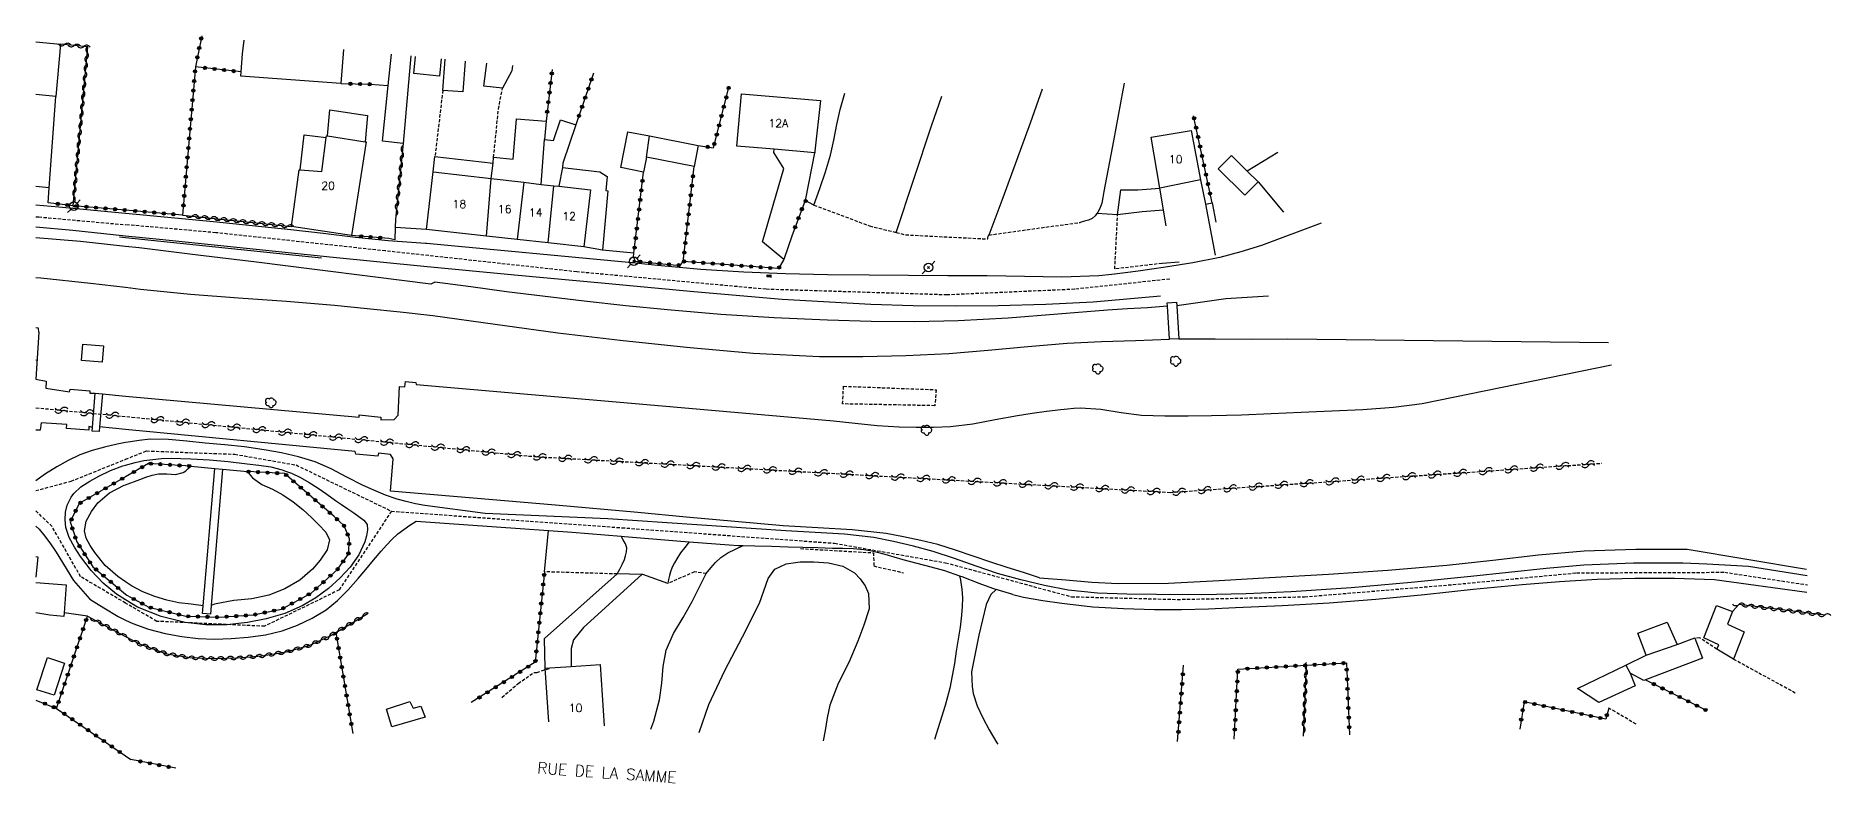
# Model space of a CAD drawing. Header units: millimetres. Extents: x 143000 to 143957, y 139149 to 140000.
# Drawn here: x 143000 to 143280.4, y 139540.9 to 139657.6 of the extents above; entities that cross this region are included whole.
import ezdxf
from ezdxf.enums import TextEntityAlignment as Align

# ---------------------------------------------------------------- set-up
doc = ezdxf.new("R2010")
doc.units = ezdxf.units.MM
doc.linetypes.add('DASHED', pattern=[0.75, 0.5, -0.25])
doc.layers.get('0').update_dxf_attribs({"linetype": 'CONTINUOUS'})
for name, color, linetype in [('W0001', 6, 'DASHED'), ('W0008', 7, 'CONTINUOUS'), ('W0010', 4, 'CONTINUOUS'), ('W0017', 7, 'CONTINUOUS'), ('W0101', 7, 'CONTINUOUS'), ('W0104', 1, 'CONTINUOUS'), ('W0112', 1, 'DASHED'), ('W0120', 7, 'CONTINUOUS'), ('W0211', 2, 'CONTINUOUS'), ('W0214', 2, 'CONTINUOUS'), ('W0300', 7, 'CONTINUOUS'), ('W0310', 3, 'CONTINUOUS'), ('W0322', 7, 'CONTINUOUS'), ('W0323', 7, 'CONTINUOUS'), ('W0330', 7, 'CONTINUOUS'), ('W0401', 7, 'CONTINUOUS'), ('W0473', 7, 'CONTINUOUS'), ('W0500', 5, 'DASHED'), ('W0510', 5, 'CONTINUOUS'), ('W0511', 5, 'CONTINUOUS'), ('W0515', 5, 'CONTINUOUS'), ('W0989', 7, 'CONTINUOUS'), ('W0991', 7, 'CONTINUOUS'), ('W1102', 7, 'CONTINUOUS')]:
    doc.layers.add(name, color=color, linetype=linetype)
doc.styles.get("Standard").update_dxf_attribs({"font": 'romans.shx', "width": 0.85})

# ---------------------------------------------------------------- blocks, each defined once
blk = doc.blocks.new('T473')
for p, q in [((-0.166667, 0.166667), (0.166667, -0.166667)), ((-0.166667, -0.166667), (0.166667, 0.166667)), ((0.500001, 0.500001), (1.000002, 1.000002)), ((-1.000002, -1.000002), (-0.500001, -0.500001))]:
    blk.add_line(p, q)
blk.add_ellipse((0, 0), major_axis=(0.471405, 0.471405), ratio=1, start_param=5.4977871438, end_param=11.780972451)
blk = doc.blocks.new('T300')
for p, q in [((-0.8, 0.51), (-0.86, 0.34)), ((-0.86, 0.34), (-0.86, 0.17)), ((-0.86, 0.17), (-0.74, 0.06)), ((-0.69, 0.63), (-0.8, 0.51)), ((-0.8, -0.06), (-0.74, 0.06)), ((-0.74, 0.06), (-0.69, 0.11)), ((-0.57, 0.69), (-0.69, 0.63)), ((-0.46, 0.69), (-0.57, 0.69)), ((-0.29, 0.63), (-0.46, 0.69)), ((-0.29, 0.63), (-0.17, 0.74)), ((-0.23, 0.57), (-0.29, 0.63)), ((-0.17, 0.74), (-0.06, 0.8)), ((-0.06, 0.8), (0.06, 0.8)), ((0.06, 0.8), (0.23, 0.74)), ((0.23, 0.74), (0.34, 0.63)), ((0.34, 0.63), (0.4, 0.51)), ((0.46, 0.46), (0.34, 0.46)), ((0.4, 0.51), (0.4, 0.46)), ((0.57, 0.4), (0.46, 0.46)), ((0.57, 0.4), (0.69, 0.29)), ((0.69, 0.29), (0.74, 0.17)), ((0.74, 0.06), (0.69, -0.17)), ((0.74, 0.17), (0.74, 0.06)), ((-0.8, -0.17), (-0.8, -0.06)), ((-0.8, -0.23), (-0.8, -0.17)), ((-0.74, -0.34), (-0.8, -0.23)), ((-0.69, -0.4), (-0.74, -0.34)), ((-0.51, -0.46), (-0.69, -0.4)), ((-0.4, -0.46), (-0.51, -0.46)), ((-0.4, -0.46), (-0.34, -0.46)), ((-0.34, -0.46), (-0.34, -0.4)), ((-0.34, -0.51), (-0.34, -0.46)), ((-0.29, -0.63), (-0.34, -0.51)), ((-0.17, -0.74), (-0.29, -0.63)), ((-0.06, -0.8), (-0.17, -0.74)), ((0.06, -0.8), (-0.06, -0.8)), ((0.17, -0.74), (0.06, -0.8)), ((0.23, -0.69), (0.17, -0.74)), ((0.29, -0.46), (0.23, -0.46)), ((0.29, -0.63), (0.23, -0.69)), ((0.46, -0.4), (0.29, -0.46)), ((0.34, -0.51), (0.29, -0.63)), ((0.34, -0.51), (0.34, -0.46)), ((0.57, -0.34), (0.46, -0.4)), ((0.63, -0.29), (0.57, -0.34)), ((0.69, -0.17), (0.63, -0.29))]:
    blk.add_line(p, q)
blk = doc.blocks.new('T401')
for p, q in [((-0.3, 0.3), (0, 0.3)), ((-0.3, -0.25), (-0.3, 0.3)), ((-0.3, 0.15), (0, 0.15)), ((-0.3, 0), (0, 0)), ((0, 0.3), (0, -0.25)), ((-0.3, -0.15), (0, -0.15)), ((-0.3, -0.25), (-0.3, -0.3)), ((-0.3, -0.3), (0, -0.3)), ((0, -0.3), (0, -0.25))]:
    blk.add_line(p, q)
blk = doc.blocks.new('t323o')
at = {"color": 0, "linetype": 'Continuous'}
for radius in [0.25, 0.15]:
    blk.add_circle((0, 0), radius, dxfattribs=at)
blk = doc.blocks.new('t322o')
at = {"color": 0, "linetype": 'Continuous'}
for radius in [0.25, 0.15]:
    blk.add_circle((0, 0), radius, dxfattribs=at)
blk = doc.blocks.new('t500o')
at = {"color": 0, "linetype": 'Continuous'}
for centre, start, end in [((-0.5, 0.625), 216.8699, 323.1301), ((0.5, -0.125), 36.8699, 143.1301), ((0.5, -0.625), 36.8699, 143.1301), ((-0.5, 0.125), 216.8699, 323.1301)]:
    blk.add_arc(centre, 0.625, start, end, dxfattribs=at)
blk = doc.blocks.new('t310o')
at = {"color": 0, "linetype": 'Continuous'}
for centre, start, end in [((-0.5, 0.38), 216.8699, 323.1304), ((0.5, -0.37), 36.8699, 143.1303)]:
    blk.add_arc(centre, 0.625, start, end, dxfattribs=at)

msp = doc.modelspace()

# ---------------------------------------------------------------- linework, layer by layer
at = {"layer": 'W0001'}
for points in [[(143000, 139629.35), (143000.44, 139629.31), (143014, 139628.1)], [(143177.07, 139619.61), (143162.23, 139618.02), (143142.28, 139617.14), (143114.03, 139618.02), (143084.46, 139620.74), (143054.57, 139624.01), (143028.08, 139626.85), (143014, 139628.1)], [(143000, 139586.6), (143005.5, 139588.07), (143014, 139591.48)], [(143014, 139591.48), (143017.26, 139592.79), (143031.06, 139592.27), (143040.63, 139590.6), (143055.52, 139583.38)], [(143014, 139569.04), (143006.99, 139573.15), (143002.52, 139581), (143000, 139583.42)], [(143055.52, 139583.38), (143047.38, 139571.1), (143035.71, 139565.42), (143018.88, 139566.19), (143014, 139569.04)], [(143055.52, 139583.38), (143091.52, 139580.8), (143124.74, 139578.38), (143142.05, 139575.34), (143161.73, 139570.03), (143178.26, 139569.61), (143198.13, 139570.02), (143221.33, 139571.93), (143240.61, 139573.76), (143263.74, 139573.85), (143276.66, 139571.89)]]:
    msp.add_lwpolyline(points, dxfattribs=at)
at = {"layer": 'W0008'}
for points in [[(143003.6, 139630.84), (143000, 139631.14)], [(143014, 139629.84), (143003.6, 139630.84)], [(143000, 139627.78), (143005.76, 139627.23)], [(143093.11, 139622.14), (143061.02, 139625.17), (143060.86, 139625.17), (143054.99, 139625.59), (143049.93, 139626.12), (143044.88, 139626.71), (143039.83, 139627.29), (143027.76, 139628.53), (143015.68, 139629.68), (143014, 139629.84)], [(143200.71, 139628.36), (143191.38, 139624.88), (143188.16, 139623.88), (143184.91, 139623), (143180.68, 139622.13), (143176.41, 139621.46), (143172.12, 139620.87), (143170.09, 139620.6), (143168.05, 139620.34), (143166.01, 139620.13), (143160.21, 139619.89), (143154.4, 139620), (143148.58, 139620.11), (143142.43, 139620.13), (143136.28, 139620.16), (143130.12, 139620.22), (143123.6, 139620.3), (143117.07, 139620.42), (143110.55, 139620.67), (143103.82, 139621.13), (143097.09, 139621.74), (143093.11, 139622.14)], [(143005.76, 139627.23), (143014, 139626.38)], [(143014, 139626.38), (143019.32, 139625.83), (143032.88, 139624.42), (143046.45, 139623.05), (143060.59, 139621.64), (143074.74, 139620.26), (143088.9, 139618.96), (143102.73, 139617.67), (143116.56, 139616.46), (143130.41, 139615.68), (143137.02, 139615.51), (143143.64, 139615.43), (143150.26, 139615.5), (143157.7, 139615.69), (143165.14, 139616.06), (143175.61, 139616.98), (143175.61, 139616.98)], [(143014, 139594.09), (143012.71, 139593.84), (143010.73, 139593.39), (143008.78, 139592.86), (143006.88, 139592.18), (143005.03, 139591.32), (143003.25, 139590.31), (143001.51, 139589.23), (143000.75, 139588.68), (143000.01, 139588.12), (143000, 139588.11)], [(143276.6, 139573.29), (143267.48, 139574.76), (143267.48, 139574.76), (143267.48, 139574.76), (143267.48, 139574.76), (143264.72, 139574.93), (143260.95, 139575.13), (143257.18, 139575.25), (143253.41, 139575.29), (143249.51, 139575.25), (143245.62, 139575.13), (143241.73, 139574.94), (143235.85, 139574.45), (143229.99, 139573.8), (143224.12, 139573.17), (143214.76, 139572.26), (143205.4, 139571.4), (143196.02, 139570.77), (143189.02, 139570.48), (143182.02, 139570.33), (143175.02, 139570.37), (143170.39, 139570.44), (143165.77, 139570.6), (143161.2, 139571.07), (143157.5, 139571.76), (143153.83, 139572.65), (143150.19, 139573.66), (143146.82, 139574.78), (143143.48, 139576), (143140.11, 139577.1), (143137.04, 139577.93), (143133.95, 139578.66), (143130.84, 139579.26), (143126.29, 139579.8), (143121.7, 139580.06), (143117.12, 139580.31), (143107.86, 139580.96), (143098.59, 139581.58), (143089.33, 139582.2), (143079.75, 139582.6), (143070.18, 139583.01), (143060.73, 139584.26), (143059.28, 139584.55), (143057.83, 139584.87), (143056.41, 139585.25), (143054.58, 139585.89), (143052.78, 139586.65), (143051.01, 139587.45), (143048.54, 139588.68), (143046.1, 139589.98), (143043.59, 139591.09), (143041, 139591.88), (143038.34, 139592.47), (143035.65, 139592.97), (143032.6, 139593.41), (143029.51, 139593.72), (143026.43, 139593.99), (143023.57, 139594.31), (143020.71, 139594.58), (143017.86, 139594.6), (143016.13, 139594.43), (143014.41, 139594.17), (143014, 139594.09)], [(143014, 139590.58), (143015.51, 139591), (143016.86, 139591.27), (143018.24, 139591.47), (143019.62, 139591.6), (143021.14, 139591.65), (143022.66, 139591.61), (143024.18, 139591.54), (143027.12, 139591.39), (143030.05, 139591.15), (143032.97, 139590.8), (143034.82, 139590.57), (143036.67, 139590.3), (143038.46, 139589.85), (143038.98, 139589.65), (143039.91, 139589.3), (143041.32, 139588.62), (143042.68, 139587.88), (143044.09, 139586.99), (143045.44, 139586.02), (143046.8, 139585.05), (143047.75, 139584.41), (143048.7, 139583.77), (143049.64, 139583.14), (143050.42, 139582.55), (143051.2, 139581.97), (143051.71, 139581.29), (143051.79, 139580.46), (143051.61, 139579.53), (143051.36, 139578.62), (143050.45, 139576.56), (143049.07, 139574.67), (143047.51, 139572.96), (143045.71, 139571.3), (143043.7, 139569.85), (143041.58, 139568.61), (143038.86, 139567.43), (143035.98, 139566.57), (143033.06, 139565.99), (143029.82, 139565.66), (143026.54, 139565.65), (143023.33, 139566.02), (143019.55, 139566.96), (143015.88, 139568.42), (143014, 139569.55)], [(143014, 139569.55), (143012.57, 139570.41), (143010.5, 139572.15), (143008.61, 139574.15), (143006.99, 139576.33), (143006.05, 139577.77), (143005.2, 139579.28), (143004.7, 139580.86), (143004.59, 139582.02), (143004.64, 139583.21), (143004.9, 139584.34), (143005.18, 139584.96), (143005.52, 139585.56), (143005.92, 139586.12), (143007.04, 139587.21), (143008.41, 139588.09), (143009.83, 139588.86), (143011.65, 139589.74), (143013.56, 139590.45), (143014, 139590.58)], [(143000, 139581.03), (143000.49, 139580.58), (143001.4, 139579.46), (143002.27, 139578.3), (143002.98, 139577.29), (143003.16, 139577.01), (143005.89, 139572.56), (143008.42, 139569.67)], [(143014, 139566.39), (143015.12, 139565.83), (143017.61, 139564.95), (143020.18, 139564.28), (143022.78, 139563.8), (143025.33, 139563.52), (143027.91, 139563.43), (143030.49, 139563.49), (143033.17, 139563.7), (143035.85, 139564.09), (143038.45, 139564.73), (143040.84, 139565.58), (143043.17, 139566.66), (143045.33, 139567.98), (143047.11, 139569.45), (143048.76, 139571.13), (143050.33, 139572.87), (143051.54, 139574.28), (143052.7, 139575.73), (143053.9, 139577.14), (143054.74, 139578.07), (143055.61, 139578.98), (143056.52, 139579.83), (143057.45, 139580.53), (143058.42, 139581.18), (143059.39, 139581.83)], [(143059.39, 139581.83), (143067.51, 139581.27), (143075.62, 139580.7), (143080.06, 139580.38), (143083.73, 139580.11), (143091.39, 139579.49), (143091.92, 139579.45), (143100.1, 139578.76), (143102, 139578.61), (143108.28, 139578.12), (143109.65, 139578.05)], [(143109.65, 139578.05), (143110.45, 139578.03), (143112.26, 139577.98), (143114.87, 139577.9), (143117.48, 139577.83), (143119.79, 139577.77), (143122.11, 139577.71), (143124.42, 139577.63), (143126.04, 139577.6), (143127.67, 139577.56), (143129.28, 139577.41), (143129.92, 139577.3), (143130.55, 139577.18), (143131.18, 139577.05), (143132.59, 139576.69), (143133.99, 139576.26), (143135.39, 139575.84), (143137.56, 139575.27), (143139.74, 139574.71), (143141.89, 139574.1), (143144.23, 139573.3), (143144.6, 139573.17), (143147.28, 139572.16), (143149.96, 139571.14)], [(143152.56, 139570.39), (143154.25, 139569.97), (143157.23, 139569.44), (143160.23, 139569.01), (143165.04, 139568.47), (143169.87, 139568.17), (143174.71, 139568.03), (143178.92, 139568.04), (143183.13, 139568.16), (143187.33, 139568.33), (143194.65, 139568.66), (143201.95, 139569.1), (143209.26, 139569.64), (143216.87, 139570.38), (143224.48, 139571.23), (143232.1, 139571.95), (143237.96, 139572.39), (143243.83, 139572.76), (143249.7, 139572.94), (143255.92, 139572.93), (143262.15, 139572.71), (143276.59, 139570.75), (143276.59, 139570.75), (143276.59, 139570.75), (143276.59, 139570.75)], [(143008.42, 139569.67), (143010.63, 139568.32), (143012.83, 139566.97), (143014, 139566.39)], [(143152.56, 139570.39), (143149.96, 139571.14)]]:
    msp.add_lwpolyline(points, dxfattribs=at)
at = {"layer": 'W0010'}
for points in [[(143013.05, 139626.2), (143014, 139626.1)], [(143014, 139626.1), (143044.59, 139622.95)]]:
    msp.add_lwpolyline(points, dxfattribs=at)
at = {"layer": 'W0017'}
for points in [[(143001.92, 139631.52), (143002.08, 139633.86), (143003.09, 139648.13)], [(143116.79, 139622.66), (143113.48, 139625.45), (143116.8, 139636.86), (143115.24, 139639.38), (143115.3, 139639.87)], [(143121.65, 139639.56), (143120.12, 139631.86)], [(143193.98, 139639.39), (143189.18, 139636.47)], [(143190.87, 139634.8), (143194.86, 139630.08)], [(143079.55, 139558.88), (143079.45, 139563.51), (143090.78, 139573.58), (143091.18, 139574.31), (143091.58, 139575.05), (143091.9, 139575.82), (143092.09, 139576.43), (143092.24, 139577.05), (143092.27, 139577.66), (143092.08, 139578.28), (143091.74, 139578.89), (143091.39, 139579.49)], [(143102, 139578.61), (143101.35, 139577.74), (143100.69, 139576.88), (143100.09, 139575.97), (143099.72, 139575.31), (143099.38, 139574.64), (143099.1, 139573.94), (143098.93, 139573.34), (143098.81, 139572.73), (143098.68, 139572.11)], [(143094.61, 139573.48), (143085.54, 139565.25), (143083.98, 139563.29), (143083.59, 139561.97), (143083.57, 139559.15)], [(143144.23, 139573.3), (143144.38, 139572.6), (143144.52, 139571.91), (143144.63, 139571.21), (143144.7, 139569.87), (143144.64, 139568.51), (143144.54, 139567.16), (143144.34, 139565.28), (143144.05, 139563.4), (143143.74, 139561.52), (143143.44, 139559.59), (143143.11, 139557.66), (143142.71, 139555.75), (143142, 139553.07), (143141.17, 139550.42), (143140.33, 139547.77)], [(143149.96, 139571.14), (143149.11, 139570.38), (143148.39, 139568.81), (143147.25, 139564.04), (143146.09, 139558.29), (143146.16, 139557.17), (143146.23, 139556.04), (143146.38, 139554.94), (143146.99, 139552.99), (143147.88, 139551.11), (143148.85, 139549.28), (143150.05, 139547.25), (143150.22, 139547)]]:
    msp.add_lwpolyline(points, dxfattribs=at)
at = {"layer": 'W0101'}
msp.add_lwpolyline([(143122.51, 139647.47), (143121.65, 139639.56), (143121.63, 139639.34), (143115.3, 139639.87), (143109.48, 139640.36), (143110.17, 139648.51)], close=True, dxfattribs=at)
for points in [[(143039.94, 139627.8), (143041.1, 139636.66), (143041.25, 139636.65), (143044.65, 139636.41), (143045.34, 139641.71), (143045.38, 139641.98), (143045.52, 139641.95), (143051.4, 139641.04), (143051.57, 139641.01), (143049.29, 139626.4)], [(143175.52, 139633.82), (143174.17, 139641.76), (143180.43, 139642.82)], [(143180.43, 139642.82), (143181.88, 139635.12)], [(143061.02, 139627.34), (143062.05, 139636.33), (143071.12, 139635.3)], [(143071.12, 139635.3), (143076.18, 139634.72)], [(143076.18, 139634.72), (143078.89, 139634.4), (143080.88, 139634.18)], [(143080.88, 139634.18), (143081.66, 139634.09), (143086.61, 139633.52), (143085.59, 139624.65)], [(143176.54, 139627.94), (143176.54, 139627.94), (143176.54, 139627.94), (143175.52, 139633.82)], [(143181.88, 139635.12), (143182.67, 139631.31), (143184.17, 139623.36)], [(143049.29, 139626.4), (143039.94, 139627.8)], [(143070.39, 139626.31), (143061.02, 139627.34)], [(143075.16, 139625.79), (143070.39, 139626.31)], [(143080, 139625.26), (143075.16, 139625.79)], [(143085.59, 139624.65), (143080, 139625.26)], [(143000, 139576.29), (143000.29, 139576.26), (143000, 139573.07)], [(143079.55, 139558.88), (143080.27, 139558.93), (143083.57, 139559.15), (143088.13, 139559.45), (143088.77, 139549.9)], [(143080.12, 139550.53), (143079.55, 139558.88)]]:
    msp.add_lwpolyline(points, dxfattribs=at)
at = {"layer": 'W0104'}
for points in [[(143000, 139656.64), (143003.83, 139656.29), (143003.09, 139648.13), (143000, 139648.41)], [(143047.62, 139650.13), (143031.99, 139651.29), (143032.04, 139651.95), (143032.25, 139654.79), (143032.55, 139656.93)], [(143048.02, 139655.45), (143047.62, 139650.13)], [(143054.11, 139641.16), (143055.02, 139649.84), (143055.54, 139654.74)], [(143058.54, 139654.45), (143057.36, 139640.77)], [(143063.31, 139654), (143063.02, 139651.29), (143059.01, 139651.71), (143059.29, 139654.38)], [(143063.54, 139649.06), (143063.9, 139653.94)], [(143067.03, 139653.64), (143066.67, 139648.83), (143063.54, 139649.06)], [(143069.98, 139649.75), (143070.42, 139653.32)], [(143074.45, 139652.93), (143074.35, 139652.12), (143072.86, 139649.4), (143069.98, 139649.75)], [(143045.52, 139641.95), (143045.91, 139646.04), (143051.79, 139645.16), (143051.4, 139641.04)], [(143062.05, 139636.33), (143062.32, 139638.72), (143071.4, 139637.69), (143071.48, 139638.62), (143074.51, 139638.35), (143074.57, 139638.97), (143075.07, 139644.65), (143079.68, 139644.25), (143079.43, 139641.4), (143080.85, 139641.24), (143081.93, 139644.47), (143084.33, 139643.67), (143082.3, 139637.7), (143082.22, 139637.03), (143088.05, 139636.37), (143089.19, 139635.63), (143089, 139633.43), (143089.31, 139633.41), (143088.49, 139624.14), (143085.59, 139624.65)], [(143041.25, 139636.65), (143041.91, 139642.12), (143045.34, 139641.71)], [(143095.35, 139638.63), (143095.83, 139641.95)], [(143057.36, 139640.77), (143054.11, 139641.16)], [(143078.89, 139634.4), (143079.21, 139638.61), (143079.43, 139641.4)], [(143071.12, 139635.3), (143071.4, 139637.69)], [(143082.22, 139637.03), (143081.66, 139634.09)], [(143176.12, 139630.36), (143172.78, 139630.1), (143168.93, 139629.64), (143169.42, 139633.54), (143172.09, 139633.56), (143175.52, 139633.82)], [(143182.67, 139631.31), (143183.68, 139631.5), (143184.27, 139628.48), (143184.27, 139628.48), (143184.27, 139628.48)], [(143192.51, 139616.95), (143185.86, 139616.51), (143185.86, 139616.51), (143185.86, 139616.51)], [(143000, 139572.25), (143002.69, 139572.06), (143004.73, 139571.91), (143004.41, 139567.54), (143004.37, 139566.92), (143002.2, 139567.13), (143000, 139567.51)], [(143251.5, 139560.89), (143256.34, 139562.58)], [(143248.31, 139559.36), (143249, 139558.11)]]:
    msp.add_lwpolyline(points, dxfattribs=at)
for points in [[(143103.44, 139640.44), (143102.79, 139637.16), (143095.35, 139638.63), (143094.89, 139636.31), (143091.36, 139637.01), (143092.46, 139642.61), (143095.83, 139641.95)], [(143186.71, 139638.91), (143189.18, 139636.47), (143190.87, 139634.8), (143188.81, 139632.71), (143184.65, 139636.83)], [(143007.13, 139606.93), (143007.34, 139609.46), (143010.56, 139609.2), (143010.35, 139606.66)], [(143260.5, 139563.62), (143262.47, 139568.67), (143264.96, 139567.7), (143264.2, 139565.76), (143266.76, 139564.53), (143265.11, 139560.31), (143262.52, 139561.85), (143262.84, 139562.51)], [(143240.78, 139555.73), (143248.31, 139559.36), (143251.5, 139560.89), (143250.19, 139564.34), (143254.76, 139566.07), (143256.34, 139562.58), (143259.06, 139563.61), (143259.08, 139563.54), (143260.26, 139560.44), (143251.35, 139557.06), (143251.12, 139556.97), (143249, 139558.11), (143249.77, 139556.1), (143244.1, 139553.54)], [(143000.17, 139555.52), (143001.79, 139560.53), (143004.46, 139559.66), (143002.84, 139554.66)], [(143055.61, 139549.73), (143054.73, 139552.47), (143058.42, 139553.68), (143058.92, 139552.64), (143060.12, 139552.96), (143060.77, 139551.24)]]:
    msp.add_lwpolyline(points, close=True, dxfattribs=at)
at = {"layer": 'W0112'}
for points in [[(143063.54, 139649.06), (143062.32, 139638.72)], [(143071.48, 139638.62), (143072.24, 139646.15), (143072.86, 139649.4)], [(143121.51, 139631.17), (143130.21, 139627.91), (143134.36, 139626.89), (143135.82, 139626.52), (143148.64, 139625.87), (143148.72, 139626.48), (143148.71, 139626.47), (143148.83, 139626.49), (143163.1, 139628.47)], [(143175.87, 139622.06), (143168.49, 139621.19), (143168.93, 139629.64)], [(143119.43, 139577.55), (143130.82, 139576.89), (143130.86, 139574.83), (143135.48, 139573.78)], [(143090.78, 139573.58), (143079.42, 139573.92)], [(143104.68, 139573.65), (143102.84, 139573.9), (143098.68, 139572.11)], [(143262.52, 139561.85), (143259.81, 139563.64), (143259.08, 139563.54)], [(143265.11, 139560.31), (143274.95, 139554.94)], [(143072.79, 139554.32), (143075.31, 139556.49), (143077.82, 139558.23), (143078.24, 139558.22), (143080.37, 139558.93)], [(143249.9, 139550.14), (143245.65, 139552.65)]]:
    msp.add_lwpolyline(points, dxfattribs=at)
msp.add_lwpolyline([(143126.14, 139602.89), (143140.6, 139602.34), (143140.38, 139599.85), (143125.97, 139600.13)], close=True, dxfattribs=at)
at = {"layer": 'W0120'}
for points in [[(143178.51, 139610.3), (143177.06, 139610.21), (143176.73, 139615.36), (143176.69, 139615.93), (143178.14, 139616.03), (143178.17, 139615.43)], [(143009.27, 139601.79), (143010.38, 139601.69), (143009.95, 139596.53), (143009.88, 139595.8), (143008.78, 139595.89), (143008.83, 139596.46)], [(143029.16, 139589.96), (143027.37, 139568.67), (143027.26, 139567.29), (143026.02, 139567.39), (143026.13, 139568.61), (143027.92, 139590.06)]]:
    msp.add_lwpolyline(points, close=True, dxfattribs=at)
at = {"layer": 'W0211'}
for points in [[(143134.36, 139626.89), (143137.12, 139635.21), (143139.88, 139643.54), (143141.49, 139648.18)], [(143157.13, 139649.25), (143155.29, 139643.95), (143153.15, 139638.12), (143150.99, 139632.3), (143148.83, 139626.49)], [(143103.57, 139548.83), (143105.1, 139553.19), (143107.59, 139558.53), (143110.33, 139563.77), (143112.98, 139569.05), (143113.68, 139570.95), (143114.36, 139572.87), (143115.4, 139574.33), (143117.17, 139575.16), (143119.35, 139575.47), (143121.51, 139575.49), (143123.76, 139575.31), (143126, 139574.8), (143127.86, 139573.77), (143128.75, 139572.83), (143129.51, 139571.71), (143130.05, 139570.55), (143130.11, 139568.15), (143129.29, 139565.6), (143128.35, 139563.08), (143126.95, 139559.74), (143125.29, 139556.49), (143123.98, 139553.13), (143123.57, 139551.15), (143123.27, 139549.14), (143122.97, 139547.53)]]:
    msp.add_lwpolyline(points, dxfattribs=at)
at = {"layer": 'W0214'}
for points in [[(143169.98, 139650.17), (143169.74, 139649.12), (143168.29, 139641.2), (143166.77, 139633.29), (143166.62, 139632.37), (143166.47, 139631.45), (143166.18, 139630.61), (143165.85, 139630.04), (143165.69, 139629.84), (143165.44, 139629.5), (143164.96, 139629.07), (143164.39, 139628.81), (143163.74, 139628.64), (143163.1, 139628.47)], [(143121.51, 139631.17), (143122.41, 139633.76), (143123.31, 139636.34), (143124.11, 139638.95), (143124.64, 139641.32), (143125.09, 139643.72), (143125.61, 139646.1), (143126.35, 139648.65)], [(143000.2, 139606.9), (143000, 139606.94)], [(143104.68, 139573.65), (143105.42, 139574.53), (143106.16, 139575.4), (143106.98, 139576.18), (143108.07, 139576.88), (143109.26, 139577.46), (143110.45, 139578.03)], [(143096.06, 139549.38), (143096.48, 139550.59), (143097.39, 139553.94), (143097.74, 139556.53), (143097.96, 139559.14), (143098.45, 139561.67), (143099.59, 139564.28), (143101.06, 139566.78), (143102.5, 139569.3), (143103.23, 139570.75), (143103.95, 139572.2), (143104.68, 139573.65)]]:
    msp.add_lwpolyline(points, dxfattribs=at)
at = {"layer": 'W0310'}
for points in [[(143005.81, 139631.07), (143008.09, 139655.84), (143003.83, 139656.29)], [(143057.36, 139640.77), (143056.16, 139628.98)], [(143022.91, 139629.61), (143039.94, 139627.8)], [(143279.48, 139567.14), (143265.93, 139568.83), (143264.96, 139567.7)], [(143008.04, 139567), (143012.11, 139564.83), (143014, 139563.82)], [(143014, 139563.82), (143016.17, 139562.66), (143020.4, 139561.12), (143024.03, 139560.54), (143027.77, 139560.37), (143031.48, 139560.48), (143035.28, 139560.8), (143039.06, 139561.41), (143042.7, 139562.43), (143045.84, 139563.87), (143046.85, 139564.47), (143048.85, 139565.65), (143051.87, 139567.44)], [(143198.4, 139559.33), (143197.93, 139548.26)]]:
    msp.add_lwpolyline(points, dxfattribs=at)
at = {"layer": 'W0322'}
for points in [[(143000.48, 139611.31), (143000.38, 139611.93), (143000, 139611.98)], [(143014, 139588.75), (143006.74, 139584.56), (143005.37, 139581.7), (143006.37, 139578.61), (143008.89, 139574.71), (143014, 139570.43)], [(143024.21, 139590.43), (143017.59, 139590.82), (143014, 139588.75)], [(143014, 139570.43), (143014.2, 139570.26), (143017.64, 139568.4), (143023.4, 139566.98), (143028.63, 139566.83), (143033.91, 139567.18), (143038.37, 139568.1), (143042.98, 139570.6), (143047.1, 139574.29), (143048.8, 139576.7), (143048.98, 139579.05), (143048.12, 139581.11), (143046.56, 139582.56), (143038.81, 139589.27), (143033.02, 139589.57)]]:
    msp.add_lwpolyline(points, dxfattribs=at)
at = {"layer": 'W0323'}
for points in [[(143025.89, 139657.57), (143024.91, 139652.74)], [(143024.91, 139652.74), (143022.91, 139629.61)], [(143032.04, 139651.95), (143024.91, 139652.74)], [(143047.62, 139650.13), (143052.22, 139650.03)], [(143080.64, 139652.34), (143079.68, 139644.25)], [(143087.09, 139651.73), (143084.33, 139643.67)], [(143103.44, 139640.44), (143105.8, 139640.11), (143108.26, 139649.7)], [(143183.68, 139631.5), (143180.79, 139645.11)], [(143093.33, 139623.03), (143093.4, 139623.66), (143094.89, 139636.31)], [(143116.79, 139622.66), (143115.98, 139621.25), (143101.1, 139622.38), (143102.79, 139637.16)], [(143014, 139630.37), (143005.81, 139631.07), (143001.92, 139631.52)], [(143022.91, 139629.61), (143014, 139630.37)], [(143121.51, 139631.17), (143120.12, 139631.86), (143118.05, 139626.33)], [(143055.14, 139625.97), (143049.29, 139626.4)], [(143093.33, 139623.03), (143093.59, 139622.4), (143100.6, 139621.75), (143101.1, 139622.38)], [(143079.42, 139573.92), (143077.99, 139559.81), (143068, 139553.51)], [(143000, 139553.89), (143003.21, 139552.61), (143008.04, 139567)], [(143046.85, 139564.47), (143049.51, 139548.7)], [(143178.31, 139547.45), (143179.24, 139559.33)], [(143187.15, 139547.81), (143187.73, 139558.73)], [(143187.73, 139558.73), (143198.4, 139559.33), (143204.67, 139559.69), (143205.15, 139548.49)], [(143251.35, 139557.06), (143260.95, 139552.26)], [(143003.21, 139552.61), (143014, 139545.18)], [(143245.65, 139552.65), (143245.16, 139550.93), (143232.4, 139553.63), (143231.74, 139549.36)], [(143014, 139545.18), (143014.84, 139544.6)], [(143021.86, 139543.25), (143014.84, 139544.6)]]:
    msp.add_lwpolyline(points, dxfattribs=at)
at = {"layer": 'W0330'}
for points in [[(143052.22, 139650.03), (143055.02, 139649.84)], [(143002.08, 139633.86), (143000, 139634.08)], [(143056.16, 139628.98), (143056.11, 139627.67), (143056.03, 139625.73), (143055.14, 139625.97)], [(143061.02, 139627.34), (143056.11, 139627.67)], [(143168.93, 139629.64), (143165.69, 139629.84)], [(143118.05, 139626.33), (143116.79, 139622.66)], [(143093.4, 139623.66), (143088.49, 139624.14)], [(143178.56, 139622.26), (143175.87, 139622.06)], [(143079.42, 139573.92), (143080.06, 139580.38)], [(143098.68, 139572.11), (143094.8, 139573.48), (143094.61, 139573.48), (143090.78, 139573.58)], [(143008.04, 139567), (143004.41, 139567.54)]]:
    msp.add_lwpolyline(points, dxfattribs=at)
at = {"layer": 'W0500'}
for points in [[(143000, 139599.53), (143015, 139598.06)], [(143015, 139598.06), (143077.82, 139591.91), (143177.12, 139586.32), (143244.48, 139590.86)]]:
    msp.add_lwpolyline(points, dxfattribs=at)
at = {"layer": 'W0510'}
for points in [[(143014, 139624.72), (143006.98, 139625.47), (143000, 139626.07)], [(143062.3, 139619.11), (143061.68, 139618.81), (143052.6, 139619.96), (143043.51, 139621.11), (143034.43, 139622.24), (143025.29, 139623.37), (143016.14, 139624.48), (143014, 139624.72)], [(143000, 139619.86), (143000.76, 139619.79), (143008.55, 139618.95), (143014, 139618.33)], [(143176.73, 139615.36), (143173.6, 139615.15), (143170.48, 139614.95), (143167.36, 139614.74), (143159.59, 139614.13), (143151.82, 139613.5), (143144.05, 139613.08), (143137.24, 139612.96), (143130.42, 139613.01), (143123.61, 139613.18), (143115.28, 139613.55), (143106.96, 139614.11), (143098.66, 139614.8), (143092.14, 139615.45), (143085.63, 139616.17), (143079.12, 139616.94), (143073.51, 139617.64), (143067.9, 139618.38), (143062.3, 139619.11)], [(143014, 139618.33), (143016.34, 139618.06), (143024.13, 139617.27), (143031.63, 139616.68), (143039.14, 139616.17), (143046.64, 139615.56), (143051.76, 139615.04), (143056.88, 139614.48), (143061.99, 139613.92)], [(143185.86, 139616.51), (143178.17, 139615.43)], [(143061.99, 139613.92), (143071.75, 139612.58), (143081.5, 139611.24), (143091.27, 139610.06), (143101.63, 139608.96), (143112.01, 139608.04), (143122.4, 139607.55), (143129.12, 139607.54), (143135.84, 139607.7), (143142.55, 139608.01), (143148.73, 139608.5), (143154.9, 139609.11), (143161.07, 139609.61), (143166.4, 139609.86), (143171.73, 139610.03), (143177.06, 139610.21)], [(143178.51, 139610.3), (143184.19, 139610.26), (143189.87, 139610.21), (143195.54, 139610.26), (143245.58, 139609.72)], [(143156.75, 139572.98), (143160.84, 139572.65), (143164.93, 139572.33), (143169.02, 139572.11), (143176.89, 139572.13), (143184.77, 139572.54), (143192.65, 139573.01), (143201.89, 139573.55), (143211.13, 139574.19), (143220.36, 139574.95), (143227.52, 139575.73), (143234.66, 139576.58), (143241.82, 139577.18), (143249.84, 139577.46), (143257.87, 139577.43), (143257.87, 139577.43), (143257.87, 139577.43), (143276.5, 139574.32)]]:
    msp.add_lwpolyline(points, dxfattribs=at)
at = {"layer": 'W0511'}
for points in [[(143000.48, 139611.31), (143000.01, 139604), (143001.59, 139603.67), (143001.53, 139602.61), (143005.27, 139602.02), (143005.34, 139602.42), (143008.41, 139602.18), (143008.44, 139601.82), (143009.27, 139601.79)], [(143014, 139601.36), (143050.49, 139598.05), (143050.5, 139598.41), (143053.85, 139598.07), (143053.85, 139597.64), (143055.96, 139597.68), (143056.57, 139598.36), (143056.8, 139602.87), (143057.64, 139602.77), (143057.71, 139603.65), (143059.36, 139603.45), (143059.39, 139603.16), (143095.39, 139600.03), (143124.55, 139597.47), (143127.97, 139597.13), (143131.39, 139596.78), (143134.81, 139596.56), (143137.48, 139596.48), (143140.16, 139596.48), (143142.83, 139596.6), (143146.34, 139597.04), (143149.83, 139597.68), (143153.32, 139598.3), (143155.57, 139598.66), (143157.81, 139599.01), (143160.07, 139599.28), (143161.09, 139599.37), (143162.11, 139599.45), (143163.13, 139599.49), (143166.31, 139599.29), (143169.48, 139598.78), (143172.67, 139598.38), (143176.3, 139598.25), (143179.95, 139598.26), (143183.59, 139598.32), (143188.26, 139598.44), (143192.92, 139598.64), (143197.58, 139598.86), (143202.41, 139599.03), (143207.23, 139599.23), (143212.04, 139599.6), (143216.51, 139600.2), (143246.07, 139606.23)], [(143000, 139604.42), (143000.03, 139604.42)], [(143010.38, 139601.69), (143014, 139601.36)], [(143008.83, 139596.46), (143008.28, 139596.62), (143008.28, 139596.04), (143004.79, 139596.28), (143004.84, 139596.92), (143000.82, 139597.2), (143000.67, 139596.02), (143000, 139596.03)], [(143014, 139596.14), (143009.95, 139596.53)], [(143156.75, 139572.98), (143154.22, 139573.79), (143151.68, 139574.61), (143149.15, 139575.43), (143146.39, 139576.37), (143143.64, 139577.32), (143140.87, 139578.17), (143138.2, 139578.83), (143135.51, 139579.39), (143132.8, 139579.88), (143127.47, 139580.48), (143122.09, 139580.77), (143116.72, 139581.08), (143109.14, 139581.75), (143101.57, 139582.47), (143094, 139583.17), (143081.14, 139584.31), (143068.27, 139585.4), (143055.4, 139586.51), (143055.82, 139591.57), (143055.39, 139592.21), (143053.48, 139592.43), (143053.42, 139591.97), (143049.95, 139592.3), (143049.88, 139592.72), (143014, 139596.14)], [(143024.21, 139590.43), (143027.92, 139590.06), (143029.16, 139589.94), (143033.02, 139589.57)]]:
    msp.add_lwpolyline(points, dxfattribs=at)
at = {"layer": 'W0515'}
for points in [[(143014, 139587.5), (143016.21, 139588.34), (143017.18, 139588.68), (143018.16, 139588.98), (143019.15, 139589.2), (143020.46, 139589.22), (143021.79, 139589.13), (143022.98, 139589.4), (143023.4, 139589.7), (143023.8, 139590.06), (143024.21, 139590.43)], [(143033.02, 139589.57), (143033.28, 139589.23), (143033.55, 139588.9), (143033.83, 139588.59), (143035.28, 139587.55), (143036.95, 139586.8), (143038.57, 139585.96), (143040.16, 139584.86), (143041.68, 139583.67), (143043.09, 139582.37), (143044.21, 139581.27), (143045.27, 139580.1), (143045.83, 139578.89), (143045.48, 139577.35), (143044.42, 139575.74), (143043.19, 139574.31), (143041.22, 139572.61), (143038.87, 139571.28), (143036.4, 139570.25), (143033.71, 139569.68), (143030.9, 139569.45), (143028.15, 139568.94), (143027.89, 139568.85), (143027.63, 139568.76), (143027.37, 139568.67)], [(143014, 139572.35), (143012.79, 139573.17), (143010.81, 139574.9), (143009.19, 139576.91), (143008.48, 139578.01), (143007.86, 139579.18), (143007.57, 139580.34), (143007.86, 139581.84), (143008.66, 139583.34), (143009.65, 139584.67), (143011.51, 139586.26), (143013.81, 139587.42), (143014, 139587.5)], [(143026.13, 139568.61), (143024.23, 139568.86), (143022.33, 139569.1), (143020.46, 139569.49), (143018.56, 139570.08), (143016.7, 139570.81), (143014.95, 139571.72), (143014, 139572.35)]]:
    msp.add_lwpolyline(points, dxfattribs=at)
at = {"layer": 'W1102'}
for points in [[(143070.39, 139626.31), (143071.12, 139635.3)], [(143076.18, 139634.72), (143075.16, 139625.79)], [(143080, 139625.26), (143080.88, 139634.18)], [(143181.88, 139635.12), (143175.52, 139633.82)]]:
    msp.add_lwpolyline(points, dxfattribs=at)

# ---------------------------------------------------------------- block references
at = {"layer": 'W0300', "rotation": 359.9999899820874}
for p in [(143165.88, 139605.58), (143178.04, 139606.79), (143036.73, 139600.3), (143139.13, 139596.01)]:
    msp.add_blockref('T300', p, dxfattribs=at)
at = {"layer": 'W0310'}
for p, rotation in [((143004.49, 139656.22), 173.9419784167443), ((143005.98, 139656.06), 173.9419784167443), ((143007.47, 139655.91), 173.9419784167443), ((143008.01, 139654.97), 84.73654835692626), ((143007.74, 139651.98), 84.73654835692626), ((143007.87, 139653.47), 84.73654835692626), ((143007.46, 139648.99), 84.73654835692626), ((143007.6, 139650.49), 84.73654835692626), ((143007.19, 139646.01), 84.73654835692626), ((143007.32, 139647.5), 84.73654835692626), ((143007.05, 139644.51), 84.73654835692626), ((143006.77, 139641.52), 84.73654835692626), ((143006.91, 139643.02), 84.73654835692626), ((143006.5, 139638.54), 84.73654835692626), ((143006.63, 139640.03), 84.73654835692626), ((143057.07, 139637.93), 264.1667900903847), ((143057.22, 139639.43), 264.1667900903847), ((143006.22, 139635.55), 84.73654835692626), ((143006.36, 139637.04), 84.73654835692626), ((143056.77, 139634.95), 264.1667900903847), ((143056.92, 139636.44), 264.1667900903847), ((143005.95, 139632.56), 84.73654835692626), ((143006.08, 139634.06), 84.73654835692626), ((143056.61, 139633.46), 264.1667900903847), ((143056.31, 139630.47), 264.1667900903847), ((143056.46, 139631.96), 264.1667900903847), ((143024.4, 139629.45), 353.930586877439), ((143025.89, 139629.29), 353.930586877439), ((143027.38, 139629.14), 353.930586877439), ((143028.87, 139628.98), 353.930586877439), ((143030.36, 139628.82), 353.930586877439), ((143031.86, 139628.66), 353.930586877439), ((143033.35, 139628.5), 353.930586877439), ((143034.84, 139628.34), 353.930586877439), ((143036.33, 139628.18), 353.930586877439), ((143037.82, 139628.03), 353.930586877439), ((143039.31, 139627.87), 353.930586877439), ((143265.94, 139568.83), 172.9002117475035), ((143267.43, 139568.64), 172.9002117475035), ((143268.92, 139568.45), 172.9002117475035), ((143270.41, 139568.27), 172.9002117475035), ((143009.37, 139566.29), 331.9384877250458), ((143010.69, 139565.58), 331.9384877250458), ((143048.45, 139565.41), 30.57439838607939), ((143049.74, 139566.18), 30.58242585965344), ((143051.03, 139566.94), 30.58242585965344), ((143271.89, 139568.08), 172.9002117475035), ((143273.38, 139567.9), 172.9002117475035), ((143274.87, 139567.71), 172.9002117475035), ((143276.36, 139567.53), 172.9002117475035), ((143277.85, 139567.34), 172.9002117475035), ((143279.34, 139567.16), 172.9002117475035), ((143012.01, 139564.88), 331.9384877250458), ((143013.34, 139564.17), 331.9400955184781), ((143015.32, 139563.12), 331.9480261477438), ((143016.68, 139562.48), 339.9374475604636), ((143043.14, 139562.63), 24.67890174515818), ((143044.5, 139563.26), 24.67890174515818), ((143045.86, 139563.89), 30.59818517454626), ((143047.15, 139564.65), 30.57439838607939), ((143018.09, 139561.96), 339.9374475604636), ((143019.5, 139561.45), 339.9374475604636), ((143020.93, 139561.03), 350.8912560588564), ((143022.41, 139560.8), 350.8912560588564), ((143023.89, 139560.56), 350.8912560588564), ((143025.39, 139560.47), 357.3786502433877), ((143026.89, 139560.41), 357.3786502433877), ((143028.39, 139560.38), 1.678798772983672), ((143029.89, 139560.43), 1.678798772983672), ((143031.39, 139560.47), 1.678798772983672), ((143032.88, 139560.59), 4.817336176889468), ((143034.38, 139560.72), 4.817336176889468), ((143035.86, 139560.89), 9.226194291290382), ((143037.35, 139561.13), 9.226194291290382), ((143038.83, 139561.37), 9.226194291290382), ((143040.28, 139561.75), 15.6580135262898), ((143041.72, 139562.15), 15.6580135262898), ((143198.31, 139557.25), 267.5304384539418), ((143198.38, 139558.75), 267.5304384539418), ((143198.18, 139554.25), 267.5304384539418), ((143198.25, 139555.75), 267.5304384539418), ((143198.06, 139551.26), 267.5304384539418), ((143198.12, 139552.75), 267.5304384539418), ((143197.99, 139549.76), 267.5304384539418)]:
    msp.add_blockref('t310o', p, dxfattribs=dict(at, rotation=rotation))
at = {"layer": 'W0322'}
for p, rotation in [((143017.94, 139590.8), 176.5563569372928), ((143019.44, 139590.71), 176.5563569372928), ((143013.47, 139588.45), 209.989157244232), ((143015.3, 139589.5), 209.9830198459883), ((143016.6, 139590.25), 209.9830198459883), ((143020.94, 139590.62), 176.5563569372928), ((143022.44, 139590.53), 176.5563569372928), ((143023.93, 139590.44), 176.5563569372928), ((143033.19, 139589.56), 177.0774681349349), ((143034.69, 139589.48), 177.0774681349349), ((143036.19, 139589.4), 177.0774681349349), ((143037.69, 139589.33), 177.0774681349349), ((143039.09, 139589.03), 139.1050607614345), ((143040.23, 139588.04), 139.1050607614345), ((143008.27, 139585.45), 209.989157244232), ((143009.57, 139586.2), 209.989157244232), ((143010.87, 139586.95), 209.989157244232), ((143012.17, 139587.7), 209.989157244232), ((143041.36, 139587.06), 139.1050607614345), ((143042.5, 139586.08), 139.1050607614345), ((143043.63, 139585.1), 139.1050607614345), ((143006.21, 139583.45), 244.3622449999881), ((143006.97, 139584.7), 209.989157244232), ((143044.76, 139584.12), 139.1050607614345), ((143045.9, 139583.13), 139.1050607614345), ((143005.56, 139582.1), 244.3622449999881), ((143005.69, 139580.69), 287.949639349293), ((143047.02, 139582.13), 137.0636493122831), ((143048.11, 139581.11), 137.0636493122831), ((143048.69, 139579.73), 112.590162628537), ((143006.16, 139579.27), 287.949639349293), ((143006.81, 139577.93), 302.9332908288939), ((143007.62, 139576.67), 302.9332908288939), ((143048.81, 139576.79), 85.6981345884721), ((143048.92, 139578.29), 85.6981345884721), ((143008.44, 139575.41), 302.9332908288939), ((143009.4, 139574.29), 320.0205490819853), ((143047.12, 139574.33), 54.7039798235886), ((143047.99, 139575.55), 54.7039798235886), ((143010.55, 139573.32), 320.0205490819853), ((143011.7, 139572.36), 320.0205490819853), ((143012.85, 139571.39), 320.0205490819853), ((143043.78, 139571.32), 41.86935498171025), ((143044.9, 139572.32), 41.86935498171025), ((143046.01, 139573.32), 41.86935498171025), ((143015.29, 139569.67), 331.5979132457446), ((143016.61, 139568.96), 331.5979132457446), ((143017.96, 139568.32), 346.191128844615), ((143038.65, 139568.25), 28.46493084279297), ((143039.97, 139568.97), 28.46493084279297), ((143041.29, 139569.68), 28.46493084279297), ((143042.61, 139570.4), 28.46493084279297), ((143019.41, 139567.96), 346.191128844615), ((143020.87, 139567.61), 346.191128844615), ((143022.33, 139567.25), 346.191128844615), ((143023.8, 139566.97), 358.3021139640344), ((143025.3, 139566.93), 358.3021139640344), ((143026.79, 139566.88), 358.3021139640344), ((143028.29, 139566.84), 358.3021139640344), ((143029.79, 139566.91), 3.841406487144834), ((143031.29, 139567.01), 3.841406487144834), ((143032.78, 139567.11), 3.841406487144834), ((143034.27, 139567.26), 11.59914034609156), ((143035.74, 139567.56), 11.59914034609156), ((143037.21, 139567.86), 11.59914034609156)]:
    msp.add_blockref('t322o', p, dxfattribs=dict(at, rotation=rotation))
at = {"layer": 'W0323'}
for p, rotation in [((143025.51, 139655.68), 258.5370874908186), ((143025.81, 139657.15), 258.5370874908186), ((143025.21, 139654.21), 258.5370874908186), ((143026.4, 139652.57), 173.6801118189855), ((143027.89, 139652.41), 173.6801118189855), ((143024.72, 139650.53), 265.0399883241745), ((143024.85, 139652.03), 265.0399883241745), ((143029.39, 139652.24), 173.6801118189855), ((143030.88, 139652.08), 173.6801118189855), ((143049.12, 139650.1), 358.754906320463), ((143050.62, 139650.07), 358.754906320463), ((143052.12, 139650.03), 358.754906320463), ((143080.38, 139650.21), 263.26293682957), ((143080.56, 139651.7), 263.26293682957), ((143086.76, 139650.76), 251.1227181858387), ((143024.46, 139647.54), 265.0399883241745), ((143024.59, 139649.04), 265.0399883241745), ((143080.03, 139647.23), 263.26293682957), ((143080.21, 139648.72), 263.26293682957), ((143085.79, 139647.92), 251.1227181858387), ((143086.28, 139649.34), 251.1227181858387), ((143107.82, 139647.97), 75.59809598895242), ((143108.19, 139649.43), 75.59809598895242), ((143024.2, 139644.55), 265.0399883241745), ((143024.33, 139646.05), 265.0399883241745), ((143079.85, 139645.74), 263.26293682957), ((143084.82, 139645.09), 251.1227181858387), ((143085.3, 139646.51), 251.1227181858387), ((143107.07, 139645.07), 75.59809598895242), ((143107.44, 139646.52), 75.59809598895242), ((143180.88, 139644.71), 101.971027613397), ((143023.94, 139641.57), 265.0399883241745), ((143024.07, 139643.06), 265.0399883241745), ((143106.33, 139642.16), 75.59809598895242), ((143106.7, 139643.61), 75.59809598895242), ((143181.19, 139643.24), 101.971027613397), ((143181.5, 139641.78), 101.971027613397), ((143023.68, 139638.58), 265.0399883241745), ((143023.81, 139640.07), 265.0399883241745), ((143104.92, 139640.24), 352.046568133092), ((143105.95, 139640.71), 75.59809598895242), ((143181.81, 139640.31), 101.971027613397), ((143182.12, 139638.84), 101.971027613397), ((143023.42, 139635.59), 265.0399883241745), ((143023.55, 139637.08), 265.0399883241745), ((143102.62, 139635.67), 83.49605178591351), ((143182.43, 139637.37), 101.971027613397), ((143182.74, 139635.91), 101.971027613397), ((143023.3, 139634.09), 265.0399883241745), ((143094.56, 139633.46), 83.26729587320153), ((143094.73, 139634.95), 83.26729587320153), ((143102.45, 139634.18), 83.49605178591351), ((143183.05, 139634.44), 101.971027613397), ((143183.36, 139632.97), 101.971027613397), ((143003.41, 139631.35), 173.3542983174786), ((143004.9, 139631.17), 173.3542983174786), ((143006.39, 139631.02), 175.1223352803197), ((143007.89, 139630.89), 175.1223352803197), ((143009.38, 139630.76), 175.1223352803197), ((143010.88, 139630.64), 175.1223352803197), ((143012.37, 139630.51), 175.1223352803197), ((143013.87, 139630.38), 175.1223352803197), ((143015.49, 139630.24), 175.1288267071579), ((143016.99, 139630.12), 175.1288267071579), ((143018.48, 139629.99), 175.1288267071579), ((143023.04, 139631.11), 265.0399883241745), ((143023.17, 139632.6), 265.0399883241745), ((143094.21, 139630.48), 83.26729587320153), ((143094.38, 139631.97), 83.26729587320153), ((143102.11, 139631.2), 83.49605178591351), ((143102.28, 139632.69), 83.49605178591351), ((143119.63, 139630.54), 249.4916927278786), ((143120.21, 139631.81), 153.8821747921324), ((143019.98, 139629.86), 175.1288267071579), ((143021.47, 139629.73), 175.1288267071579), ((143093.85, 139627.5), 83.26729587320153), ((143094.03, 139628.99), 83.26729587320153), ((143101.77, 139628.22), 83.49605178591351), ((143101.94, 139629.71), 83.49605178591351), ((143118.58, 139627.73), 249.4916927278786), ((143119.1, 139629.14), 249.4916927278786), ((143050.79, 139626.29), 175.7917749254513), ((143052.28, 139626.18), 175.7917749254513), ((143053.78, 139626.07), 175.7917749254513), ((143093.5, 139624.52), 83.26729587320153), ((143093.68, 139626.01), 83.26729587320153), ((143101.43, 139625.24), 83.49605178591351), ((143101.6, 139626.73), 83.49605178591351), ((143094.4, 139622.33), 354.6973200855819), ((143095.9, 139622.19), 354.6973200855819), ((143097.39, 139622.05), 354.6973200855819), ((143098.88, 139621.91), 354.6973200855819), ((143100.38, 139621.77), 354.6973200855819), ((143101.23, 139622.37), 175.6492965872806), ((143101.26, 139623.75), 83.49605178591351), ((143102.72, 139622.26), 175.6492965872806), ((143104.22, 139622.14), 175.6492965872806), ((143105.71, 139622.03), 175.6492965872806), ((143107.21, 139621.91), 175.6492965872806), ((143108.7, 139621.8), 175.6492965872806), ((143110.2, 139621.69), 175.6492965872806), ((143111.7, 139621.57), 175.6492965872806), ((143113.19, 139621.46), 175.6492965872806), ((143114.69, 139621.35), 175.6492965872806), ((143116.08, 139621.42), 240.3468407904493), ((143079.22, 139571.94), 264.1937498679948), ((143079.38, 139573.43), 264.1937498679948), ((143078.92, 139568.96), 264.1937498679948), ((143079.07, 139570.45), 264.1937498679948), ((143007.84, 139566.4), 71.43249140513242), ((143078.62, 139565.97), 264.1937498679948), ((143078.77, 139567.46), 264.1937498679948), ((143006.89, 139563.55), 71.43249140513242), ((143007.37, 139564.98), 71.43249140513242), ((143047.02, 139563.49), 279.5677177312403), ((143078.31, 139562.99), 264.1937498679948), ((143078.46, 139564.48), 264.1937498679948), ((143005.93, 139560.71), 71.43249140513242), ((143006.41, 139562.13), 71.43249140513242), ((143047.27, 139562.01), 279.5677177312403), ((143047.52, 139560.53), 279.5677177312403), ((143078.01, 139560), 264.1937498679948), ((143078.16, 139561.49), 264.1937498679948), ((143004.98, 139557.87), 71.43249140513242), ((143005.46, 139559.29), 71.43249140513242), ((143047.77, 139559.05), 279.5677177312403), ((143048.02, 139557.57), 279.5677177312403), ((143074.35, 139557.51), 212.2240270928174), ((143075.62, 139558.31), 212.2240270928174), ((143076.89, 139559.11), 212.2240270928174), ((143179.13, 139557.92), 85.51159187165791), ((143187.71, 139558.3), 86.92159922646496), ((143189.23, 139558.81), 3.266359357223452), ((143190.73, 139558.9), 3.266359357223452), ((143192.23, 139558.98), 3.266359357223452), ((143193.72, 139559.07), 3.266359357223452), ((143195.22, 139559.15), 3.266359357223452), ((143196.72, 139559.24), 3.266359357223452), ((143198.22, 139559.32), 3.266359357223452), ((143199.71, 139559.41), 3.263451338971234), ((143201.21, 139559.5), 3.263451338971234), ((143202.71, 139559.58), 3.263451338971234), ((143204.21, 139559.67), 3.263451338971234), ((143204.71, 139558.65), 272.4997850259964), ((143204.78, 139557.15), 272.4997850259964), ((143004.02, 139555.02), 71.43249140513242), ((143004.5, 139556.44), 71.43249140513242), ((143048.27, 139556.09), 279.5677177312403), ((143048.52, 139554.61), 279.5677177312403), ((143069.27, 139554.31), 212.2240270928174), ((143070.54, 139555.11), 212.2240270928174), ((143071.81, 139555.91), 212.2240270928174), ((143073.08, 139556.71), 212.2240270928174), ((143178.9, 139554.92), 85.51159187165791), ((143179.01, 139556.42), 85.51159187165791), ((143187.55, 139555.3), 86.92159922646496), ((143187.63, 139556.8), 86.92159922646496), ((143204.84, 139555.66), 272.4997850259964), ((143252.69, 139556.39), 333.4438723566543), ((143254.04, 139555.72), 333.4438723566543), ((143255.38, 139555.05), 333.4438723566543), ((143256.72, 139554.38), 333.4438723566543), ((143001.39, 139553.34), 338.26570816975), ((143002.79, 139552.78), 338.26570816975), ((143003.54, 139553.6), 71.43249140513242), ((143004.45, 139551.76), 325.4232294389554), ((143048.77, 139553.13), 279.5677177312403), ((143049.01, 139551.66), 279.5677177312403), ((143178.66, 139551.93), 85.51159187165791), ((143178.78, 139553.43), 85.51159187165791), ((143187.39, 139552.31), 86.92159922646496), ((143187.47, 139553.8), 86.92159922646496), ((143204.91, 139554.16), 272.4997850259964), ((143204.97, 139552.66), 272.4997850259964), ((143232.2, 139552.33), 261.3002019893798), ((143232.58, 139553.59), 168.0862328706439), ((143234.05, 139553.28), 168.0862328706439), ((143235.51, 139552.97), 168.0862328706439), ((143236.98, 139552.66), 168.0862328706439), ((143238.45, 139552.35), 168.0862328706439), ((143239.92, 139552.04), 168.0862328706439), ((143241.38, 139551.73), 168.0862328706439), ((143242.85, 139551.42), 168.0862328706439), ((143245.34, 139551.55), 253.9311315103181), ((143258.06, 139553.7), 333.4438723566543), ((143259.4, 139553.03), 333.4438723566543), ((143260.74, 139552.36), 333.4438723566543), ((143005.68, 139550.91), 325.4232294389554), ((143006.92, 139550.06), 325.4232294389554), ((143008.15, 139549.21), 325.4232294389554), ((143049.26, 139550.18), 279.5677177312403), ((143178.43, 139548.94), 85.51159187165791), ((143178.54, 139550.44), 85.51159187165791), ((143187.23, 139549.31), 86.92159922646496), ((143187.31, 139550.81), 86.92159922646496), ((143205.04, 139551.16), 272.4997850259964), ((143205.1, 139549.66), 272.4997850259964), ((143231.97, 139550.85), 261.3002019893798), ((143244.32, 139551.11), 168.0862328706439), ((143009.39, 139548.36), 325.4232294389554), ((143010.62, 139547.51), 325.4232294389554), ((143011.86, 139546.66), 325.4232294389554), ((143013.09, 139545.8), 325.4232294389554), ((143016.31, 139544.32), 169.1144729452796), ((143017.79, 139544.03), 169.1144729452796), ((143019.26, 139543.75), 169.1144729452796), ((143020.73, 139543.47), 169.1144729452796)]:
    msp.add_blockref('t323o', p, dxfattribs=dict(at, rotation=rotation))
at = {"layer": 'W0401', "rotation": 87.7869360634005}
msp.add_blockref('T401', (143114.52, 139620.24), dxfattribs=at)
at = {"layer": 'W0473', "rotation": 359.9999899820874}
for p in [(143005.93, 139630.98), (143093.38, 139622.39), (143139.4, 139621.41)]:
    msp.add_blockref('T473', p, dxfattribs=at)
at = {"layer": 'W0500'}
for p, rotation in [((143003.98, 139599.14), 354.4039211380562), ((143007.96, 139598.75), 354.4039211380562), ((143011.94, 139598.36), 354.4039211380562), ((143018.98, 139597.67), 354.4039210955228), ((143022.96, 139597.28), 354.4039210955228), ((143026.94, 139596.89), 354.4039210955228), ((143030.92, 139596.5), 354.4039210955228), ((143034.9, 139596.11), 354.4039210955228), ((143038.89, 139595.72), 354.4039210955228), ((143042.87, 139595.33), 354.4039210955228), ((143046.85, 139594.94), 354.4039210955228), ((143050.83, 139594.55), 354.4039210955228), ((143054.81, 139594.16), 354.4039210955228), ((143058.79, 139593.77), 354.4039210955228), ((143062.77, 139593.38), 354.4039210955228), ((143066.75, 139592.99), 354.4039210955228), ((143070.73, 139592.6), 354.4039210955228), ((143074.71, 139592.21), 354.4039210955228), ((143078.7, 139591.86), 356.7785962576838), ((143082.69, 139591.63), 356.7785962576838), ((143086.69, 139591.41), 356.7785962576838), ((143090.68, 139591.18), 356.7785962576838), ((143094.67, 139590.96), 356.7785962576838), ((143098.67, 139590.73), 356.7785962576838), ((143102.66, 139590.51), 356.7785962576838), ((143238.4, 139590.45), 3.856618799849254), ((143242.39, 139590.72), 3.856618799849254), ((143106.65, 139590.28), 356.7785962576838), ((143110.65, 139590.06), 356.7785962576838), ((143114.64, 139589.83), 356.7785962576838), ((143118.63, 139589.61), 356.7785962576838), ((143122.63, 139589.38), 356.7785962576838), ((143126.62, 139589.16), 356.7785962576838), ((143130.62, 139588.94), 356.7785962576838), ((143134.61, 139588.71), 356.7785962576838), ((143138.6, 139588.49), 356.7785962576838), ((143142.6, 139588.26), 356.7785962576838), ((143146.59, 139588.04), 356.7785962576838), ((143150.58, 139587.81), 356.7785962576838), ((143198.49, 139587.76), 3.856618799849254), ((143202.48, 139588.03), 3.856618799849254), ((143206.48, 139588.3), 3.856618799849254), ((143210.47, 139588.57), 3.856618799849254), ((143214.46, 139588.84), 3.856618799849254), ((143218.45, 139589.1), 3.856618799849254), ((143222.44, 139589.37), 3.856618799849254), ((143226.43, 139589.64), 3.856618799849254), ((143230.42, 139589.91), 3.856618799849254), ((143234.41, 139590.18), 3.856618799849254), ((143154.58, 139587.59), 356.7785962576838), ((143158.57, 139587.36), 356.7785962576838), ((143162.57, 139587.14), 356.7785962576838), ((143166.56, 139586.91), 356.7785962576838), ((143170.55, 139586.69), 356.7785962576838), ((143174.55, 139586.46), 356.7785962576838), ((143178.54, 139586.41), 3.856618799849254), ((143182.53, 139586.68), 3.856618799849254), ((143186.52, 139586.95), 3.856618799849254), ((143190.51, 139587.22), 3.856618799849254), ((143194.5, 139587.49), 3.856618799849254)]:
    msp.add_blockref('t500o', p, dxfattribs=dict(at, rotation=rotation))

# ---------------------------------------------------------------- texts
at = {"layer": 'W0989'}
msp.add_text('RUE DE LA SAMME', height=1.75, rotation=355.9734, dxfattribs=at).set_placement((143078.27, 139542.46))
at = {"layer": 'W0991'}
for s, p in [('12A', (143115.95, 139643.93)), ('10', (143178.01, 139638.32)), ('20', (143045.64, 139634.19)), ('18', (143066.13, 139631.32)), ('16', (143073.22, 139630.54)), ('14', (143078.05, 139629.99)), ('12', (143083.27, 139629.41)), ('10', (143084.28, 139552.68))]:
    msp.add_text(s, height=1.25, dxfattribs=at).set_placement(p, align=Align.MIDDLE_CENTER)

doc.saveas('drawing.dxf')
